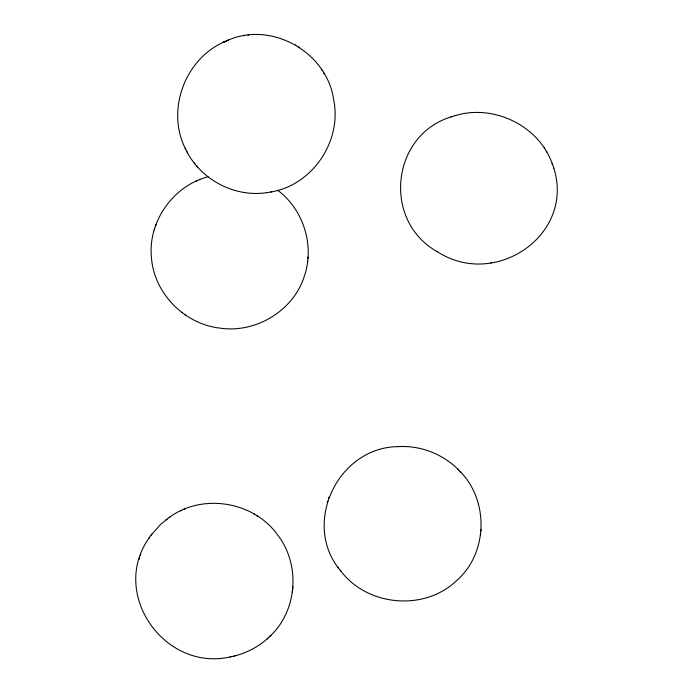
<?xml version="1.0" encoding="UTF-8"?>
<svg xmlns="http://www.w3.org/2000/svg" width="693" height="693" viewBox="0 0 693 693"><rect width="100%" height="100%" fill="white"/><g stroke="black" fill="none" stroke-linecap="round" stroke-linejoin="round"><path stroke-width="1.04" d="M269.993 636.235C297.505 610.68 300.571 564.691 277.763 535.126C253.933 501.455 202.616 492.888 169.309 517.368M208.021 176.741C173.12 185.871 147.774 221.665 151.446 257.666C154.063 293.442 184.442 324.09 219.906 328.118C255.639 333.498 293.364 310.94 304.314 276.273C314.899 245.669 303.456 209.39 277.521 190.116M340.254 570.244C366.519 606.167 423.908 611.676 456.237 580.925C487.881 553.846 489.284 500.883 460.1 471.483M292.342 592.203L292.931 586.521M480.483 535.204L480.639 533.74M480.907 531.02L481.063 529.565M307.475 262.699L307.631 261.209M307.9 258.515L308.056 257.034M149.575 537.266C108.914 593.078 164.527 672.409 230.769 656.791M398.025 446.613C337.517 447.306 300.979 524.757 340.869 571.067M155.492 226.013L155.96 224.593M154.192 229.946L154.66 228.517M139.059 559.442L139.536 558.004M140.358 555.509L140.826 554.079M327.2 502.451L327.668 501.048M328.499 498.518L328.958 497.124M151.057 535.187L160.655 524.324L170.235 516.701M148.778 538.392L151.836 534.078M230.111 656.938C244.17 654.261 257.527 647.73 268.07 638.036M267.151 638.903L270.946 635.334M165.991 519.776L166.97 519.074M180.483 510.854L181.384 510.455M184.243 509.216L185.074 508.844M195.608 181.41L196.5 181.02M199.359 179.764L200.199 179.409M224.558 41.762C184.754 58.801 165.618 110.975 185.837 149.489M227.191 40.601C271.171 20.461 326.853 52.07 333.645 99.575C342.273 140.809 312.621 185.248 270.798 191.987M451.68 116.727C390.982 134.754 382.103 221.05 437.344 251.698M455.171 115.644C493.676 103.751 539.189 125.805 552.399 164.163M451.074 116.918L455.734 115.462M234.199 656.028L234.936 655.864M185.161 148.163C198.986 178.863 234.147 197.947 267.42 192.55M266.779 192.663L271.535 191.866M436.971 251.481C496.5 290.514 578.828 232.112 552.087 163.262M243.875 35.767L244.594 35.672M247.964 35.204L248.588 35.118M490.878 262.89L491.328 262.846M401.862 446.5C423.934 446.249 445.894 455.803 460.732 472.141M397.591 446.63L402.217 446.491M253.707 513.747L254.149 514.015M257.042 515.8L257.553 516.103M298.622 46.925L299.211 47.297M295.365 44.924L295.868 45.253M181.601 312.24L182.19 312.664M184.806 314.553L185.326 314.934M457.96 469.256L458.558 469.88M194.17 162.907L194.958 163.869M196.76 166.025L197.496 166.926M337.907 567.082L338.556 567.948M321.37 69.239L322.063 70.348M323.44 72.54L324.159 73.709M544.17 147.904L544.603 148.605M546.292 151.308L546.751 152.053M187.023 151.793L187.673 153.075M553.447 167.247L553.759 168.182M228.179 40.177L223.492 42.212L228.179 40.177"/></g></svg>
